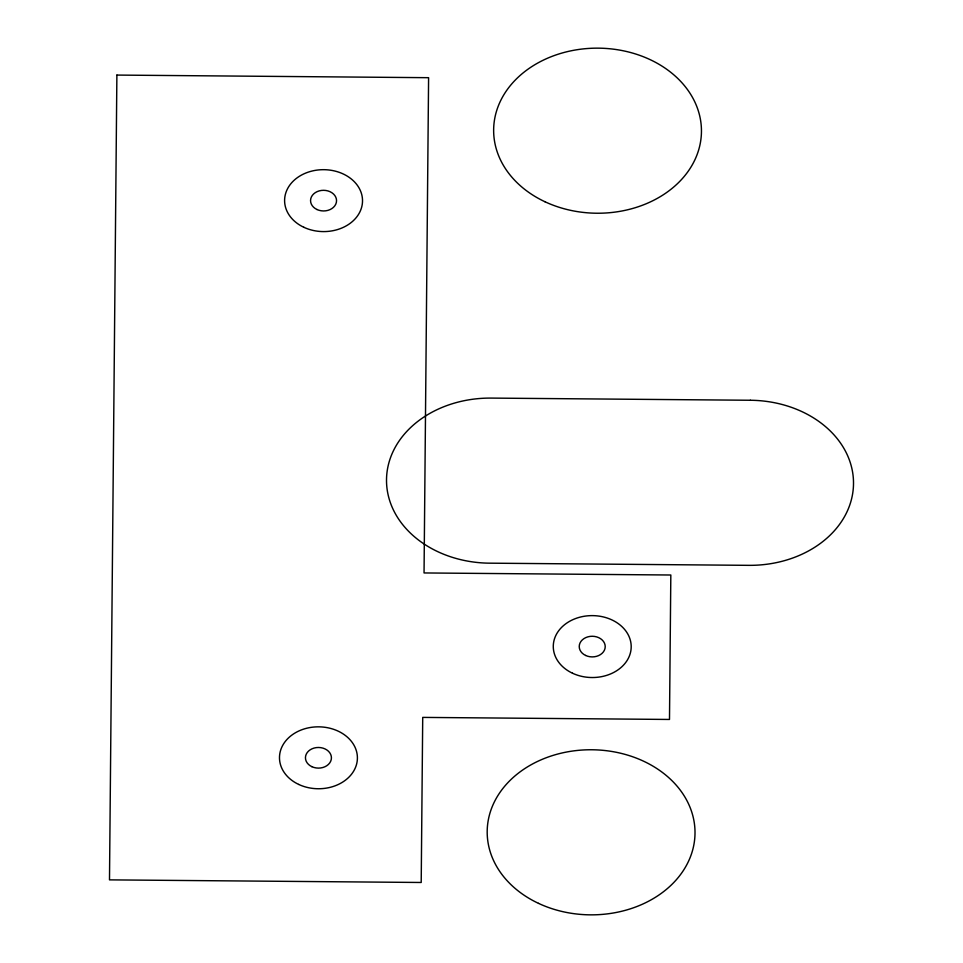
<?xml version="1.0" encoding="UTF-8"?>
<svg xmlns="http://www.w3.org/2000/svg" width="963" height="963" viewBox="0 0 963 963"><rect width="100%" height="100%" fill="white"/><g stroke="black" fill="none" stroke-linecap="round" stroke-linejoin="round"><path stroke-width="1.44" d="M116.884 75.078L109.493 879.869L421.204 882.481L422.721 717.399L669.49 719.457L670.826 575.007L424.045 572.949L428.595 77.69L116.884 75.078M750.358 400.259L491.178 398.092A103.908 82.541 0.4 0 0 386.512 479.767A103.908 82.541 0.4 0 0 489.661 563.174L748.841 565.341A103.908 82.541 0.4 0 0 853.507 483.667A103.908 82.541 0.4 0 0 750.358 400.259M538.498 903.354A103.908 82.541 0.4 0 0 695.009 833.176A103.908 82.541 0.4 0 0 539.81 760.385A103.908 82.541 0.4 0 0 538.498 903.354M544.938 201.736A103.908 82.541 0.4 0 0 701.449 131.558A103.908 82.541 0.4 0 0 546.25 58.779A103.908 82.541 0.4 0 0 544.938 201.736M585.648 655.466A12.988 10.316 0.4 0 0 605.221 646.691A12.988 10.316 0.4 0 0 585.817 637.59A12.988 10.316 0.4 0 0 585.648 655.466M311.868 766.68A12.988 10.316 0.4 0 0 331.428 757.905A12.988 10.316 0.4 0 0 312.024 748.805A12.988 10.316 0.4 0 0 311.868 766.68M316.971 209.513A12.988 10.316 0.4 0 0 336.544 200.737A12.988 10.316 0.4 0 0 317.14 191.637A12.988 10.316 0.4 0 0 316.971 209.513M298.711 784.436A38.965 30.96 0.4 0 0 357.405 758.122A38.965 30.96 0.4 0 0 299.204 730.821A38.965 30.96 0.4 0 0 298.711 784.436M572.504 673.221A38.965 30.96 0.4 0 0 631.198 646.907A38.965 30.96 0.4 0 0 572.997 619.606A38.965 30.96 0.4 0 0 572.504 673.221M303.827 227.28A38.965 30.96 0.4 0 0 362.521 200.954A38.965 30.96 0.4 0 0 304.32 173.665A38.965 30.96 0.4 0 0 303.827 227.28"/></g></svg>
